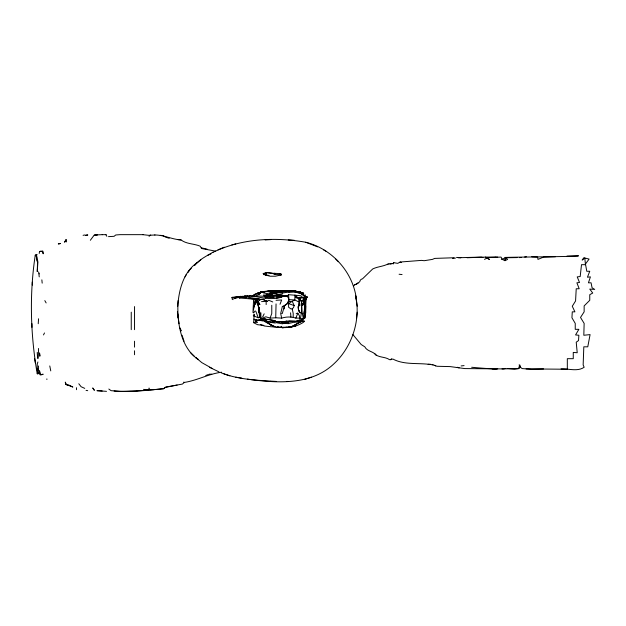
<?xml version="1.0" encoding="UTF-8"?>
<svg xmlns="http://www.w3.org/2000/svg" width="626" height="626" viewBox="0 0 626 626"><rect width="100%" height="100%" fill="white"/><g stroke="black" fill="none" stroke-linecap="round" stroke-linejoin="round"><path stroke-width="0.94" d="M304.181 311.599L304.095 313.493L304.94 302.327M304.94 303.078L304.424 313.493L304.893 303.078M304.424 313.493L304.752 303.078M248.428 298.234L253.624 298.978L252.967 312.507L255.275 300.3L254.281 306.897M305.418 312.507L306.075 298.978M263.851 325.371L257.583 324.706L253.624 322.726L254.14 315.52M134.543 329.659L134.543 306.568M177.761 306.239C178.856 290.081 183.301 271.887 197.55 262.364L194.576 265.338C199.444 259.391 206.603 256.057 213.051 252.137M357.203 306.239L355.552 295.355C361.014 319.667 352.25 346.687 334.112 363.636C311.083 385.694 276.457 383.104 247.356 379.137M304.752 317.781L305.081 312.507M38.225 323.72L38.562 318.775M38.562 348.463L38.225 358.354M38.225 370.232L38.562 365.944M255.932 299.971L255.604 304.259L255.932 300.3M264.18 313.822L262.537 317.124L264.18 317.452L265.831 316.795L270.119 318.11L275.722 317.781L276.058 303.931M37.239 254.782L35.259 255.111L36.582 256.762L36.582 260.056L37.568 262.036L37.239 271.606L37.896 262.036L36.911 256.762L35.917 255.111L36.253 254.782M299.478 299.306L298.821 306.239L299.478 299.971M305.167 308.18L305.418 305.582L304.752 318.11M35.259 255.111C29.305 294.4 30.478 334.8 37.239 373.863L37.896 373.198L37.896 373.863L37.896 368.91M356.538 318.11L357.203 312.178M178.089 300.629C176.861 320.567 180.006 347.047 197.949 359.277M299.807 299.971L301.458 301.286L301.787 304.259L301.787 310.527L300.464 318.438L299.807 319.103M304.752 305.911L305.746 298.978L307.061 297.334L306.732 296.669L306.404 296.998M305.746 298.978L304.752 305.582L305.746 299.306L305.308 297.553M39.219 253.46L39.548 251.48L42.85 251.151L43.178 253.788L42.513 251.151M137.188 391.015L147.744 390.35L148.73 390.021L149.058 388.042L149.724 390.021L163.574 388.707L165.882 387.056L182.377 384.082L184.357 382.431C197.378 380.42 208.615 373.863 221.627 372.212M304.752 318.438L305.746 312.507L305.746 305.911M37.239 370.232L37.239 363.964L37.896 361.985M233.177 299.643L232.183 299.306L232.183 297.334L234.82 298.649L235.149 296.998L239.116 296.669L240.76 297.334L246.699 297.334L246.699 296.341L242.411 296.341L246.699 296.998M301.787 296.341L300.464 295.683L288.594 294.69L288.922 299.643L287.271 303.931L282.326 306.568L280.675 313.493L281.669 318.11C286.105 316.709 291.419 316.56 295.848 318.11L299.807 318.11M303.767 299.306L304.424 299.643L302.773 305.253L304.424 298.978L305.746 297.663M253.953 314.815L253.295 315.801L254.281 316.13L254.618 315.144L253.953 314.158M256.261 319.761L255.604 319.761L261.871 320.747C270.815 321.967 279.697 322.335 288.594 322.069L288.922 321.083L300.464 321.741L304.095 321.412L303.767 320.089M294.197 305.582L293.539 307.562L292.217 308.876L290.902 308.876L288.594 307.225L288.594 303.594L292.217 301.286L294.197 305.582L288.594 303.594M270.119 318.11L271.77 313.493L271.77 305.253M302.444 304.917L304.424 299.643M280.018 304.259L281.669 299.971L276.058 300.3M295.848 318.11L297.827 313.164L296.176 313.493M393.159 264.015L393.817 262.693L397.776 263.358L400.084 262.036L421.525 260.385L424.162 260.713L432.409 259.399L434.718 258.405L454.1 257.748M43.507 334.933L44.493 332.954M262.2 320.747L262.537 320.089L265.502 320.089L267.482 321.412M280.346 321.412L281.669 322.069L281.997 321.412M288.594 322.069L294.854 321.083L286.614 321.083L286.285 321.741L272.427 321.412M300.801 297.334L299.807 299.306L301.787 301.622L307.061 297.334L306.732 296.669M185.014 276.88L186.251 274.65M66.262 239.601L64.619 242.246L65.933 239.601L66.599 241.918M305.746 299.306L307.061 297.334M387.877 264.681L388.535 263.687C383.628 266.519 377.736 266.465 372.705 268.961L362.477 278.86A20.337 7.622 45 0 0 359.856 281.504L357.861 283.476L354.559 284.799L353.573 286.121M374.356 353.408C378.041 357.955 384.967 356.39 389.529 359.676L390.851 359.676L391.508 358.682M90.347 240.267L94.299 234.985L102.554 234.656M253.624 312.836L255.275 310.856M187.816 272.592L188.974 271.269M188.316 271.269L191.282 268.304M238.451 296.998L239.445 296.669M260.885 292.381L258.906 294.032L260.885 292.381L269.79 291.067L288.594 291.067M258.906 294.361L261.214 292.052L263.851 291.724M261.543 301.622L267.153 301.286L268.797 300.3L272.756 301.951M288.594 294.69L287.929 295.355L285.62 295.683M303.767 295.355L300.136 293.046L303.767 295.683L307.061 296.998L295.519 297.663M305.081 295.355L305.418 295.026L304.095 295.355M277.279 327.116C286.348 328.407 296.02 327.32 303.767 322.069L303.767 321.412L302.444 321.083L302.115 320.089L300.136 320.747L298.485 320.418L303.438 319.103L301.787 310.527L301.458 304.259L301.458 301.286L303.109 299.643M304.095 321.412L294.854 321.741M393.817 262.693L393.159 263.358L389.693 264.18M197.879 262.364L200.852 259.727M258.906 294.032L261.214 292.052L276.387 290.738M357.861 282.819L355.881 284.47L354.559 284.799M149.058 236.307L150.709 234.985M258.241 293.704L260.557 292.052L270.119 291.067L260.557 292.052M263.194 273.585L265.502 273.914L266.488 273.249L266.488 272.592L272.099 273.249L266.488 272.592L263.194 273.585L266.16 275.229L270.119 276.222L275.393 276.222L281.332 274.9L280.346 273.585L272.427 273.249L274.736 274.571L281.004 274.571M212.723 252.474C241.135 238.506 274.931 236.847 305.746 242.246C332.547 248.898 353.94 273.022 356.538 300.629M281.669 326.357L280.018 327.351L278.367 327.022M484.532 259.399L486.84 258.076L489.477 259.399L485.518 257.09L467.043 257.748M265.831 274.571L266.16 274.9L263.523 274.571L265.831 273.914M239.774 297.663L239.116 297.992L240.431 297.663M259.234 292.827L253.953 294.69L254.281 295.355M256.59 295.026L257.912 294.69M260.885 317.452L259.563 317.124L258.241 317.781L254.281 316.13M286.614 321.083L281.669 322.069M298.821 322.726L290.902 327.022L282.326 327.68L290.902 327.022L301.129 321.741M236.143 296.998L242.974 296.669M207.449 255.439L210.962 253.898M218.005 249.829L224.272 247.192M253.953 294.69L257.912 293.046M41.527 374.849L43.178 374.191L40.205 374.849L39.548 370.889L40.205 374.849M260.22 318.775L261.871 318.11M205.797 375.506L208.27 374.52M276.715 292.71C284.267 290.135 292.71 290.37 300.464 292.052L296.067 291.505L300.801 292.052M304.424 379.466L311.349 377.157M234.82 298.649L239.445 296.998M232.183 297.334L235.149 296.998M260.22 292.381L257.255 293.375L259.892 292.71M301.458 293.046C289.83 287.702 276.833 292.913 265.314 295.871M275.722 293.375L282.655 291.724L295.19 291.067M390.851 359.676L392.823 359.011C405.022 365.561 419.803 362.313 433.067 364.95M231.855 244.883L235.814 243.897M279.689 273.914L281.004 273.585L280.346 273.585M239.116 296.998L246.699 296.341M282.326 306.568L284.306 306.239L288.922 301.622L288.922 299.643L287.929 296.998L285.62 296.012L287.271 296.012L287.6 296.341L282.326 296.012L271.77 297.334L265.174 296.341L252.638 295.683L244.39 296.012L247.356 296.669L250.001 296.012L252.967 296.669L254.281 296.341C263.366 298.015 272.944 300.042 281.997 296.998L276.387 297.992M263.523 294.032L276.387 292.052L282.655 291.724L279.024 292.052L264.415 295.777L280.018 291.724L269.79 293.704M485.353 257.583L501.019 257.09L502.342 259.399L504.979 260.713L507.616 259.399L505.307 257.419L502.999 259.07L501.348 259.289M262.537 320.089L261.214 319.432L270.119 319.432L260.22 319.432L255.275 321.083L255.932 321.083M287.929 323.72L294.525 322.069M154.34 389.693L131.577 391.344L120.035 391.344L111.123 390.679L108.814 389.036M279.274 292.217L263.523 295.683M282.326 293.046L288.922 292.052M505.886 368.417L503.664 368.91L464.735 368.581L450.219 366.601L437.026 366.273L432.409 364.622M39.548 251.48L41.199 251.151M270.401 295.824L282.326 293.704M261.871 319.761L265.174 319.103L275.393 320.747M294.854 321.412L298.156 320.418L297.17 320.418M285.151 291.442L288.922 291.067L279.024 292.052M84.737 234.985L83.086 235.321M263.523 273.585L264.845 273.359M280.346 291.724L269.79 293.046M282.326 323.72L288.257 322.726L281.997 323.72L276.387 322.726M280.675 291.724L276.387 292.381L281.332 291.724L276.387 292.052M288.257 327.351L295.848 326.029L288.594 327.351L282.326 327.351M280.018 292.052L282.326 291.724M177.103 385.076L165.225 387.384L163.574 388.707L155.271 389.583M96.944 234.985L94.299 235.321L97.273 234.985M461.659 257.638L481.23 257.09L482.99 257.529M496.074 257.09L485.518 257.09L486.84 258.076M519.384 257.638L521.137 257.419M524.658 256.981L526.419 256.762M264.508 291.395C276.301 290.3 288.437 289.893 300.136 292.052L294.197 291.067L300.464 292.052M267.646 291.395L270.448 291.067M461.104 365.944L464.077 365.607M452.528 258.405L455.501 258.076M494.751 257.419L497.717 257.09M272.146 295.824L276.715 295.355M276.387 295.683L279.783 295.308M502.013 368.91L518.5 368.581L519.823 364.95L520.48 367.266L522.131 368.581L531.701 369.238L543.571 368.91M260.885 292.052L264.508 291.724M492.114 368.91L497.717 368.91M261.214 292.052L264.845 291.724M288.257 301.622L290.636 301.419M264.845 318.775L260.557 319.103L265.502 319.103M281.997 327.68L286.943 327.351L276.387 327.351M108.486 236.636L114.096 236.307L115.747 234.985L120.035 234.656L143.127 234.656M265.174 239.938L270.776 239.601M294.854 322.069L300.464 321.741M566.992 256.097L578.534 255.768L577.876 256.097C553.705 256.934 529.463 256.848 505.307 257.419L504.979 260.056L505.972 257.748L517.021 257.583M288.922 292.381L294.854 292.052L299.478 293.046L294.854 292.052M240.431 296.998L242.974 296.857M282.326 295.026L276.387 295.355L282.326 295.355M282.983 291.395L289.251 291.067M102.218 234.656L106.177 234.656M154.998 234.985L148.73 235.321L142.791 234.656M555.45 256.762L543.571 257.09L537.961 259.399L537.632 257.09L531.701 256.762M458.138 257.748L460.775 257.748M389.529 263.687L391.508 263.687M280.018 274.9L281.332 274.9M266.16 275.229L265.831 274.9L269 275.432M283.641 291.395L288.922 291.395M289.47 291.395L294.197 291.395M270.119 291.724L275.722 291.724M296.724 291.724L302.773 292.71M303.438 295.026L302.444 293.046M264.508 295.683L285.949 295.683L287.271 296.341L280.346 296.341M296.834 296.341L295.519 296.341L296.176 297.663L299.807 299.306L299.807 297.334M231.855 297.663L233.177 297.663M300.464 297.992L303.767 297.992L304.752 296.998L304.095 299.306L303.438 297.334M260.424 299.306L263.851 299.306L259.563 299.643L239.774 297.992M281.669 313.493L282.326 313.493L284.306 306.239L284.306 308.876M301.129 313.493L302.444 313.493M300.136 318.438L303.109 318.775M253.624 322.398L257.583 322.398L253.953 319.103M39.548 355.717L39.876 356.045L39.548 353.08L39.876 356.045M428.121 364.293L430.758 364.293M471.66 367.266C479.923 368.002 488.092 368.769 496.402 368.91M209.092 374.191L211.737 374.191M46.473 379.137L47.138 379.137M286.567 381.445L288.257 381.445M65.933 384.411L68.907 385.076L72.859 387.056L65.933 384.411L65.276 382.103L66.262 384.411L67.256 385.076M136.859 391.015L130.92 391.015A95.895 95.723 -90 0 1 114.096 391.015M106.506 391.344L96.944 390.679L102.218 391.015M240.102 296.341L242.786 296.481M288.257 239.938L294.197 240.267M289.768 291.113L294.854 291.395M289.439 291.113L294.525 291.395M288.922 299.643L294.854 299.971L298.156 301.622M275.722 317.781L281.669 318.11M526.09 368.91L567.32 369.238L567.32 358.682L573.26 358.682L573.26 352.415L577.219 352.751L576.225 342.195L578.534 340.544L578.862 335.262L575.568 334.933L578.862 329.331L575.239 329.331L575.239 323.392L571.937 317.781L572.274 311.842L574.911 311.842L572.274 306.239L575.568 300.957L576.225 288.758L579.199 288.758L576.89 282.819L579.527 282.49L577.219 276.88L580.185 276.551L581.507 264.681L585.466 264.681L584.809 258.076L582.164 260.056L583.815 257.748L589.089 259.07L585.466 264.015L586.781 271.269L589.755 271.269L587.446 277.208L590.412 276.88L588.432 282.819L591.069 282.819L592.063 287.764L594.7 289.415L589.755 289.087L592.72 293.046L589.755 294.69L589.755 300.3L584.144 305.911L584.144 311.842L580.513 317.452L584.144 323.392L583.815 335.262L590.083 334.605L587.775 346.812L583.815 346.812L583.15 364.95L584.144 367.266C577.454 371.914 568.549 368.487 561.053 368.91M154.669 234.985C163.832 234.899 171.79 239.359 181.055 239.938C186.603 244.21 194.029 243.545 200.187 246.206L201.509 248.514L215.688 251.151M270.448 381.117C253.898 380.092 236.878 379.043 221.299 372.869M270.776 381.117L276.387 381.445M247.685 296.998L253.953 298.32L259.234 298.649M253.953 298.32L258.906 298.649M275.393 323.063L265.831 321.741M456.487 257.419L461.104 257.748M260.424 299.377L263.851 299.643M177.761 239.601L181.055 239.938M288.922 290.738L295.519 291.395M399.091 274.243L402.064 274.571M160.279 235.321L163.245 235.65L165.225 236.964L169.184 238.287M289.666 291.145L291.888 291.395M256.042 298.868L257.802 299.087M143.456 389.364L148.73 390.021M296.286 291.505L300.464 292.381M274.078 296.998L268.797 296.998L265.174 297.992L265.174 296.341M207.112 249.171L201.509 247.857L201.509 248.514M296.239 291.786L297.827 292.052M305.081 296.669L307.061 296.998M235.814 377.157L241.753 378.143M277.701 327.351L274.078 326.694L264.657 321.521M270.119 319.761L275.064 320.747M86.059 390.35L87.71 390.679M277.208 327.022L278.695 327.351M296.372 291.591L299.807 292.381M294.854 291.067L301.129 293.046L298.485 291.724M507.506 368.471L514.541 369.238L518.829 368.581L520.48 367.266L519.095 364.888M297.827 291.724L300.136 292.381M400.084 262.036L401.571 262.529M223.936 373.863L229.875 375.835M305.746 242.246L317.617 246.863M260.51 324.612L264.508 326.029L270.448 326.694A107.093 107.093 0 0 0 275.534 326.991M457.316 367.266L459.124 367.924M266.488 300.957L263.851 299.971L267.153 301.286M270.448 324.706L273.969 326.029M255.885 298.978L259.892 300.629M198.074 359.277L195.899 357.696L201.838 362.642L212.394 368.581M218.99 371.883L209.428 367.266M84.737 388.37L81.114 386.727L78.798 383.754M253.624 298.978L257.583 300.957L259.892 304.588L257.583 300.629M183.7 382.103L184.357 382.431M37.239 373.526L38.225 373.526L37.896 370.561M323.642 249.915L325.864 251.151M271.105 325.043L273.75 326.694M295.519 296.669L296.505 297.334M267.615 322.601L271.77 325.371L267.529 322.539M194.083 356.045L190.296 352.415M434.718 365.279L435.704 365.944M296.841 296.505L294.854 295.026L294.854 299.971L292.217 301.286M300.136 300.3L301.458 301.286M335.763 259.07L338.4 261.707M301.787 319.761L302.115 320.089L302.115 319.432M38.89 273.585L39.219 276.88M376.336 355.388C373.558 351.233 367.016 351.522 364.786 346.812L361.163 344.503L352.915 334.605M92.82 388.042L94.299 390.021M255.275 299.643L258.577 304.917M92.82 388.128L94.299 390.35M300.073 312.703L298.485 309.534L298.156 306.568L298.485 310.199L300.136 312.836M297.827 313.164L299.478 315.801L299.478 317.781M298.485 310.199L299.971 312.671M255.932 311.513L258.241 317.781M105.849 234.656L106.835 236.307M44.822 300.629L46.144 302.937M256.926 301.951L258.241 304.917L260.22 317.452L257.779 303.007M181.055 330.645L180.069 328.008L181.055 330.974M257.779 303.203L259.892 313.164M252.638 295.683L252.967 296.669M182.049 335.262L184.028 341.201M38.562 271.934L39.219 273.914M257.779 303.14L258.577 305.911L259.563 317.124M303.767 294.032L303.109 292.71L303.438 294.361M292.217 308.876L293.211 313.493L293.211 317.124M49.775 365.944L50.761 370.889M34.594 358.682L35.306 362.923M177.432 312.178L179.083 323.72M260.22 317.124L259.07 307.389M298.821 298.978L299.807 305.582L299.666 302.89M177.432 311.842L178.089 317.781M41.856 279.845L42.185 283.148M290.574 312.836L290.902 317.124M37.239 352.415L37.568 358.354M305.081 302.327L305.081 312.836M303.767 313.822L303.767 318.775M279.024 321.412L279.024 322.069M274.736 273.249L274.736 274.571M266.16 301.286L266.16 304.588M265.502 272.92L265.502 273.914M265.502 274.9L265.174 274.243M265.502 320.089L265.502 321.412M260.885 312.836L260.885 318.11M260.22 319.432L260.22 320.418M258.906 311.106L258.906 312.836M247.356 295.683L247.356 296.669M240.76 296.669L240.76 297.334M134.543 341.201L134.543 347.14M134.543 350.771L134.543 354.731M131.249 312.178L131.249 329.659M76.489 387.713L76.489 389.693M32.286 282.154L32.286 285.127M31.957 323.658L31.957 327.351M60.331 243.569L58.351 243.897L60.331 243.569M87.71 234.985L85.394 235.321L87.71 234.985"/></g></svg>
